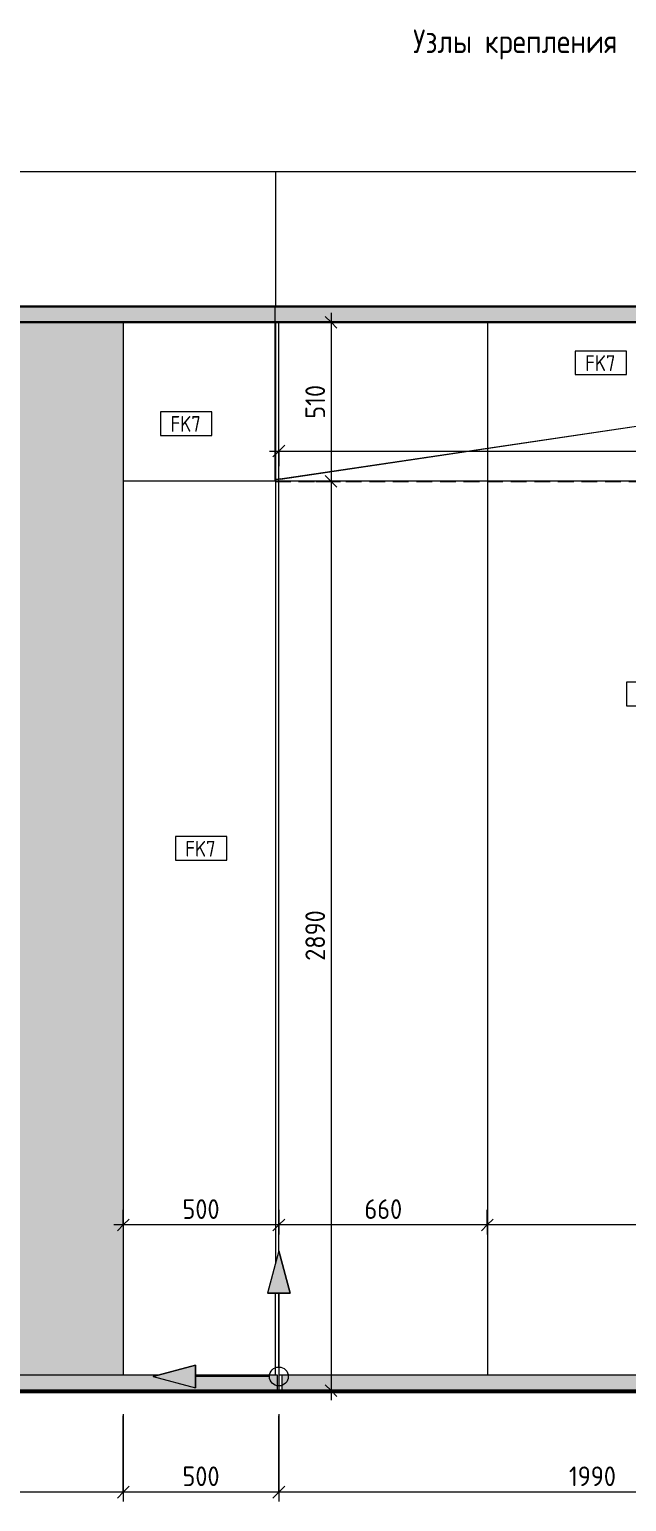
# Model space of a CAD drawing. Header units: millimetres. Extents: x 36646 to 169412, y -1987 to 12080.
# Drawn here: x 110673 to 112573, y 3847 to 8532 of the extents above; entities that cross this region are included whole.
import ezdxf

# ---------------------------------------------------------------- set-up
doc = ezdxf.new("R2010")
doc.units = ezdxf.units.MM
doc.linetypes.add('ADSK_Штрих_ш2 п1', pattern=[75, 50, -25])
for name, color, linetype, lineweight in [('A-ANNO-DIMS', 7, 'Continuous', 9), ('A-ANNO-DIMS-25', 7, 'Continuous', 9), ('A-CLNG', 7, 'Continuous', 9), ('A-DETL', 7, 'Continuous', 9), ('A-DETL-1', 7, 'ADSK_Штрих_ш2 п1', 9), ('A-DETL-GENF', 7, 'Continuous', 9), ('A-FLOR', 7, 'Continuous', 9), ('A-GENM', 7, 'Continuous', 9), ('A-WALL-IDEN', 7, 'Continuous', 9), ('A-WALL-PATT', 7, 'Continuous', 9), ('G-ANNO-TEXT', 7, 'Continuous', 9), ('I-WALL', 7, 'Continuous', 9)]:
    doc.layers.add(name, color=color, linetype=linetype, lineweight=lineweight)
for name, color, linetype, lineweight, true_color in [('A-CLNG-1', 7, 'Continuous', 9, 0x787878), ('A-CLNG-FNSH-1', 7, 'Continuous', 30, 0x3c3c3c), ('A-FLOR-FNSH-1', 7, 'Continuous', 30, 0x3c3c3c)]:
    doc.layers.add(name, color=color, linetype=linetype, lineweight=lineweight, true_color=true_color)
doc.styles.add('GOST Common_2', font='GOST_Common.ttf', dxfattribs={"width": 0.9, "height": 50})
doc.styles.add('GOST Common_3', font='GOST_Common.ttf', dxfattribs={"width": 0.9, "height": 75})
doc.styles.add('ISOCPEUR_1', font='isocpeur.ttf', dxfattribs={"width": 0.9, "height": 62.5})
doc.dimstyles.new('ISO-2_5_0_9К_БОЛЬШОЙ_2', dxfattribs={"dimscale": 304.8, "dimtxt": 62.248823, "dimasz": 0.123031, "dimexe": 0.098425, "dimexo": 0.246063, "dimgap": 0, "dimtad": 1, "dimdec": 0, "dimrnd": 10, "dimzin": 0, "dimdsep": 46, "dimtxsty": 'ISOCPEUR_1', "dimblk1": 'OBLIQUE', "dimblk2": 'OBLIQUE', "dimsah": 1, "dimcen": 0.09, "dimdle": 0.098425, "dimazin": 0, "dimtfac": 1, "dimtdec": 4, "dimtix": 1, "dimtmove": 0, "dimatfit": 3, "dimfxl": 1, "dimtvp": 1, "dimtolj": 1, "dimtzin": 0, "dimarcsym": 2})

# ---------------------------------------------------------------- blocks, each defined once
blk = doc.blocks.new('Плинтус - Плинтус темный _ст_школа_-32862119-Развертка 2_30-2')
at = {"layer": 'A-GENM'}
for p, q in [((66791, 4250), (66800.5, 4250)), ((66800.5, 4250), (66800.5, 4200))]:
    blk.add_line(p, q, dxfattribs=at)
blk = doc.blocks.new('Плинтус - Плинтус темный _ст_школа_-33363239-Развертка 2_30-2')
at = {"layer": 'A-GENM'}
blk.add_hatch(color=256, dxfattribs=at).paths.add_polyline_path([(66295.1, 4200), (66785.5, 4200), (66785.5, 4250), (66526.2, 4250), (66526.2, 4208.8), (66391, 4245), (66409.7, 4250), (61924, 4250), (61924, 4200), (66139, 4200)])
for p, q in [((61924, 4250), (66409.7, 4250)), ((66526.2, 4250), (66785.5, 4250)), ((66785.5, 4250), (66785.5, 4200))]:
    blk.add_line(p, q, dxfattribs=at)
blk = doc.blocks.new('Плинтус - Плинтус темный _ст_школа_-33363617-Развертка 2_30-2')
at = {"layer": 'A-GENM'}
blk.add_hatch(color=256, dxfattribs=at).paths.add_polyline_path([(68734.9, 4200), (68752.7, 4200), (68752.7, 4250), (68489.2, 4250), (68489.2, 4209), (68354, 4245.3), (68371.7, 4250), (66800.5, 4250), (66800.5, 4200), (68645, 4200)])
for p, q in [((66800.5, 4250), (68371.7, 4250)), ((68489.2, 4250), (68752.7, 4250)), ((68752.7, 4250), (68752.7, 4200))]:
    blk.add_line(p, q, dxfattribs=at)
blk = doc.blocks.new('Начало раскладки_красным - Начало раскладки_красным-26113037-Развертка 2_30-2')
at = {"layer": 'A-DETL-GENF'}
for points in [[(68754, 4510), (68790.2, 4510), (68754, 4645.3), (68717.8, 4510)], [(68489.2, 4209), (68489.2, 4281.5), (68354, 4245.3), (68445, 4220.9)]]:
    blk.add_hatch(color=256, dxfattribs=at).paths.add_polyline_path(points)
for p, q in [((68754, 4645.3), (68717.8, 4510)), ((68754, 4645.3), (68717.8, 4510)), ((68790.2, 4510), (68754, 4645.3)), ((68754, 4645.3), (68790.2, 4510)), ((68717.8, 4510), (68790.2, 4510)), ((68790.2, 4510), (68717.8, 4510)), ((68754, 4275.3), (68754, 4510)), ((68489.2, 4281.5), (68354, 4245.3)), ((68354, 4245.3), (68489.2, 4281.5)), ((68489.2, 4209), (68489.2, 4281.5)), ((68489.2, 4281.5), (68489.2, 4209)), ((68354, 4245.3), (68489.2, 4209)), ((68354, 4245.3), (68489.2, 4209)), ((68724, 4245.3), (68489.2, 4245.3))]:
    blk.add_line(p, q, dxfattribs=at)
blk.add_circle((68754, 4245.3), 30, dxfattribs=at)
blk = doc.blocks.new('DIMBLOCK29-Развертка 2_30-2')
at = {"layer": 'A-ANNO-DIMS-25'}
for p, q in [((111466.8, 4125), (111466.8, 3846.9)), ((113459.8, 4125), (113459.8, 3846.9)), ((111466.8, 3876.9), (111466.8, 4120)), ((113459.8, 3876.9), (113459.8, 4120)), ((113459.8, 3876.9), (111466.8, 3876.9))]:
    blk.add_line(p, q, dxfattribs=at)
at = {"layer": 'A-ANNO-DIMS-25', "lineweight": 20}
for p, q in [((111466.8, 3876.9), (111485.6, 3895.7)), ((113459.8, 3876.9), (113478.6, 3895.7)), ((111466.8, 3876.9), (111448.1, 3858.2)), ((113459.8, 3876.9), (113441.1, 3858.2))]:
    blk.add_line(p, q, dxfattribs=at)
at = {"layer": 'A-ANNO-DIMS-25', "color": 0, "insert": (112389.7, 3958.6), "char_height": 62.5, "width": 176.691, "attachment_point": 1, "line_spacing_factor": 1.149209, "style": 'ISOCPEUR_1'}
blk.add_mtext('1990', dxfattribs=at)
blk = doc.blocks.new('_Oblique')
at = {"color": 0, "linetype": 'ByBlock', "lineweight": -2}
blk.add_line((-0.5, -0.5), (0.5, 0.5), dxfattribs=at)
blk = doc.blocks.new('DIMBLOCK30-Развертка 2_30-2')
at = {"layer": 'A-ANNO-DIMS-25'}
for p, q in [((110971.8, 4125), (110971.8, 3846.9)), ((111466.8, 4125), (111466.8, 3846.9)), ((110971.8, 3876.9), (110971.8, 4120)), ((111466.8, 3876.9), (111466.8, 4120)), ((111466.8, 3876.9), (110971.8, 3876.9))]:
    blk.add_line(p, q, dxfattribs=at)
at = {"layer": 'A-ANNO-DIMS-25', "lineweight": 20}
for p, q in [((110971.8, 3876.9), (110990.6, 3895.7)), ((111466.8, 3876.9), (111485.6, 3895.7)), ((110971.8, 3876.9), (110953.1, 3858.2)), ((111466.8, 3876.9), (111448.1, 3858.2))]:
    blk.add_line(p, q, dxfattribs=at)
at = {"layer": 'A-ANNO-DIMS-25', "color": 0, "insert": (111160.1, 3958.6), "char_height": 62.5, "width": 142.215, "attachment_point": 1, "line_spacing_factor": 1.149209, "style": 'ISOCPEUR_1'}
blk.add_mtext('500', dxfattribs=at)
blk = doc.blocks.new('DIMBLOCK31-Развертка 2_30-2')
at = {"layer": 'A-ANNO-DIMS-25'}
for p, q in [((106056.3, 4125), (106056.3, 3846.9)), ((110971.8, 4125), (110971.8, 3846.9)), ((106056.3, 3876.9), (106056.3, 4120)), ((110971.8, 3876.9), (110971.8, 4120)), ((110971.8, 3876.9), (106056.3, 3876.9))]:
    blk.add_line(p, q, dxfattribs=at)
at = {"layer": 'A-ANNO-DIMS-25', "lineweight": 20}
for p, q in [((106056.3, 3876.9), (106075.1, 3895.7)), ((110971.8, 3876.9), (110990.6, 3895.7)), ((106056.3, 3876.9), (106037.6, 3858.2)), ((110971.8, 3876.9), (110953.1, 3858.2))]:
    blk.add_line(p, q, dxfattribs=at)
at = {"layer": 'A-ANNO-DIMS-25', "color": 0, "insert": (108432.1, 3958.6), "char_height": 62.5, "width": 196.802, "attachment_point": 1, "line_spacing_factor": 1.149209, "style": 'ISOCPEUR_1'}
blk.add_mtext('4920', dxfattribs=at)
blk = doc.blocks.new('М_стена_0001 - Типоразмер_без рамки-25382661-Развертка 2_30-2')
at = {"layer": 'A-WALL-IDEN'}
for p, q in [((39094.2, 7229.2), (38930.9, 7229.2)), ((38930.9, 7229.2), (38930.9, 7154.2)), ((39094.2, 7154.2), (39094.2, 7229.2)), ((38930.9, 7154.2), (39094.2, 7154.2))]:
    blk.add_line(p, q, dxfattribs=at)
blk = doc.blocks.new('DIMBLOCK56-Развертка 2_30-2')
at = {"layer": 'A-ANNO-DIMS-25'}
for p, q in [((113429.8, 6245), (113429.8, 4697.3)), ((113429.8, 4727.3), (113429.8, 6245)), ((112129.8, 4775.7), (112129.8, 4697.3)), ((112129.8, 4727.3), (112129.8, 4775.7)), ((113429.8, 4727.3), (112129.8, 4727.3))]:
    blk.add_line(p, q, dxfattribs=at)
at = {"layer": 'A-ANNO-DIMS-25', "lineweight": 20}
for p, q in [((112129.8, 4727.3), (112148.6, 4746)), ((113429.8, 4727.3), (113448.6, 4746)), ((112129.8, 4727.3), (112111.1, 4708.5)), ((113429.8, 4727.3), (113411.1, 4708.5))]:
    blk.add_line(p, q, dxfattribs=at)
at = {"layer": 'A-ANNO-DIMS-25', "color": 0, "insert": (112706.2, 4808.9), "char_height": 62.5, "width": 176.691, "attachment_point": 1, "line_spacing_factor": 1.149209, "style": 'ISOCPEUR_1'}
blk.add_mtext('1300', dxfattribs=at)
blk = doc.blocks.new('DIMBLOCK57-Развертка 2_30-2')
at = {"layer": 'A-ANNO-DIMS-25'}
for p, q in [((111466.8, 4775.7), (111466.8, 4697.3)), ((111466.8, 4727.3), (111466.8, 4775.7)), ((112129.8, 4775.7), (112129.8, 4697.3)), ((112129.8, 4727.3), (112129.8, 4775.7)), ((112129.8, 4727.3), (111466.8, 4727.3))]:
    blk.add_line(p, q, dxfattribs=at)
at = {"layer": 'A-ANNO-DIMS-25', "lineweight": 20}
for p, q in [((111466.8, 4727.3), (111485.6, 4746)), ((112129.8, 4727.3), (112148.6, 4746)), ((111466.8, 4727.3), (111448.1, 4708.5)), ((112129.8, 4727.3), (112111.1, 4708.5))]:
    blk.add_line(p, q, dxfattribs=at)
at = {"layer": 'A-ANNO-DIMS-25', "color": 0, "insert": (111739.1, 4808.9), "char_height": 62.5, "width": 142.215, "attachment_point": 1, "line_spacing_factor": 1.149209, "style": 'ISOCPEUR_1'}
blk.add_mtext('660', dxfattribs=at)
blk = doc.blocks.new('DIMBLOCK58-Развертка 2_30-2')
at = {"layer": 'A-ANNO-DIMS-25'}
for p, q in [((110971.8, 4775.7), (110971.8, 4697.3)), ((110971.8, 4727.3), (110971.8, 4775.7)), ((111466.8, 4775.7), (111466.8, 4697.3)), ((111466.8, 4727.3), (111466.8, 4775.7)), ((111466.8, 4727.3), (110941.8, 4727.3))]:
    blk.add_line(p, q, dxfattribs=at)
at = {"layer": 'A-ANNO-DIMS-25', "lineweight": 20}
for p, q in [((110971.8, 4727.3), (110990.6, 4746)), ((111466.8, 4727.3), (111485.6, 4746)), ((110971.8, 4727.3), (110953.1, 4708.5)), ((111466.8, 4727.3), (111448.1, 4708.5))]:
    blk.add_line(p, q, dxfattribs=at)
at = {"layer": 'A-ANNO-DIMS-25', "color": 0, "insert": (111160.1, 4808.9), "char_height": 62.5, "width": 142.215, "attachment_point": 1, "line_spacing_factor": 1.149209, "style": 'ISOCPEUR_1'}
blk.add_mtext('500', dxfattribs=at)
blk = doc.blocks.new('DIMBLOCK59-Развертка 2_30-2')
at = {"layer": 'A-ANNO-DIMS-25'}
for p, q in [((111584.5, 7600), (111663, 7600)), ((111633, 7600), (111584.5, 7600)), ((111633, 7630), (111633, 7093.8)), ((111584.5, 7093.8), (111663, 7093.8)), ((111633, 7093.8), (111584.5, 7093.8))]:
    blk.add_line(p, q, dxfattribs=at)
at = {"layer": 'A-ANNO-DIMS-25', "lineweight": 20}
for p, q in [((111633, 7600), (111614.2, 7618.8)), ((111633, 7600), (111651.7, 7581.2)), ((111633, 7093.8), (111614.2, 7112.6)), ((111633, 7093.8), (111651.7, 7075.1))]:
    blk.add_line(p, q, dxfattribs=at)
at = {"layer": 'A-ANNO-DIMS-25', "color": 0, "insert": (111551.3, 7293), "char_height": 62.5, "width": 129.286, "attachment_point": 1, "rotation": 90, "line_spacing_factor": 1.149209, "style": 'ISOCPEUR_1'}
blk.add_mtext('510', dxfattribs=at)
blk = doc.blocks.new('DIMBLOCK60-Развертка 2_30-2')
at = {"layer": 'A-ANNO-DIMS-25'}
for p, q in [((111584.5, 7093.8), (111663, 7093.8)), ((111633, 7093.8), (111584.5, 7093.8)), ((111633, 7093.8), (111633, 4170)), ((111584.5, 4200), (111663, 4200)), ((111633, 4200), (111584.5, 4200))]:
    blk.add_line(p, q, dxfattribs=at)
at = {"layer": 'A-ANNO-DIMS-25', "lineweight": 20}
for p, q in [((111633, 7093.8), (111614.2, 7112.6)), ((111633, 7093.8), (111651.7, 7075.1)), ((111633, 4200), (111614.2, 4218.7)), ((111633, 4200), (111651.7, 4181.2))]:
    blk.add_line(p, q, dxfattribs=at)
at = {"layer": 'A-ANNO-DIMS-25', "color": 0, "insert": (111551.3, 5567.9), "char_height": 62.5, "width": 189.619, "attachment_point": 1, "rotation": 90, "line_spacing_factor": 1.149209, "style": 'ISOCPEUR_1'}
blk.add_mtext('2890', dxfattribs=at)
blk = doc.blocks.new('DIMBLOCK61-Развертка 2_30-2')
at = {"layer": 'A-ANNO-DIMS-25'}
for p, q in [((114828.6, 7523.2), (114828.6, 7160.4)), ((114828.6, 7190.4), (114828.6, 7523.2)), ((111466.8, 7141.9), (111466.8, 7220.4)), ((111436.8, 7190.4), (114828.6, 7190.4)), ((111466.8, 7190.4), (111466.8, 7141.9))]:
    blk.add_line(p, q, dxfattribs=at)
at = {"layer": 'A-ANNO-DIMS-25', "lineweight": 20}
for p, q in [((111466.8, 7190.4), (111448.1, 7171.7)), ((111466.8, 7190.4), (111485.6, 7209.2)), ((114828.6, 7190.4), (114809.8, 7171.7)), ((114828.6, 7190.4), (114847.3, 7209.2))]:
    blk.add_line(p, q, dxfattribs=at)
at = {"layer": 'A-ANNO-DIMS-25', "color": 0, "insert": (113093.8, 7272.1), "char_height": 62.5, "width": 129.286, "attachment_point": 1, "line_spacing_factor": 1.149209, "style": 'ISOCPEUR_1'}
blk.add_mtext('1/2', dxfattribs=at)

msp = doc.modelspace()

# ---------------------------------------------------------------- hatches: boundary and pattern name
at = {"layer": 'A-CLNG'}
msp.add_hatch(color=256, dxfattribs=at).paths.add_polyline_path([(111471.8155, 7100), (114347.5162, 7528.5694), (111471.8155, 7101.5551)])
at = {"layer": 'A-CLNG-1'}
msp.add_hatch(color=256, dxfattribs=at).paths.add_polyline_path([(111544.9671, 7600), (120134.8155, 7600), (120134.8155, 7650), (83436.8154, 7650), (83436.8154, 7600), (111435.8155, 7600)])
at = {"layer": 'A-WALL-PATT'}
msp.add_hatch(color=256, dxfattribs=at).paths.add_polyline_path([(108674.6404, 4250), (110971.8155, 4250), (110971.8155, 7600), (106614.8155, 7600), (106614.8155, 4250), (107526.5098, 4250)])
h = msp.add_hatch(dxfattribs=at)
h.set_pattern_fill('FP_22', color=256, style=0, pattern_type=2)
h.set_pattern_definition([(0, (111466.8, 4043.8), (0, 3050), []), (90, (111466.8, 4043.8), (-1300, 8e-14), [])])
h.paths.add_polyline_path([(111466.8155, 4200), (111466.8155, 4509.7704), (111430.5809, 4509.7704), (111466.8155, 4645), (111466.8155, 7600), (110971.8155, 7600), (110971.8155, 4250), (111085.4758, 4250), (111202.0451, 4281.2347), (111202.0451, 4250), (111461.3155, 4250), (111461.3155, 4200)])
h = msp.add_hatch(dxfattribs=at)
h.set_pattern_fill('FP_24', color=256, style=0, pattern_type=2)
h.set_pattern_definition([(0, (118629.8, 202.7), (0, 3050), []), (90, (118629.8, 202.7), (-1300, 8e-14), [])])
h.paths.add_polyline_path([(111466.8155, 7100.8167), (114828.5655, 7600), (111466.8155, 7600), (111466.8155, 7108.7732)])
h = msp.add_hatch(dxfattribs=at)
h.set_pattern_fill('FP_21', color=256, style=0, pattern_type=2)
h.set_pattern_definition([(0, (118629.8, 993.8), (0, 3050), []), (90, (118629.8, 993.8), (-1300, 8e-14), [])])
h.paths.add_polyline_path([(113428.5502, 4200), (113429.8155, 4200), (113429.8155, 4510.0316), (113393.5809, 4510.0316), (113429.8155, 4645.2612), (113429.8155, 6320), (114909.8155, 6320), (114909.8155, 7586.2062), (114828.5655, 7598.1878), (114828.5655, 7598.7041), (113149.3155, 7350), (111471.8155, 7100), (111471.8155, 7101.5551), (111466.8155, 7100.8146), (111466.8155, 4645), (111503.0502, 4509.7704), (111466.8155, 4509.7704), (111466.8155, 4250), (113047.501, 4250), (113165.0451, 4281.4959), (113165.0451, 4250), (113428.5502, 4250)])

# ---------------------------------------------------------------- linework, layer by layer
at = {"layer": 'A-CLNG'}
for p, q in [((114347.5162, 7528.5694), (111471.8155, 7100)), ((111471.8155, 7100), (111471.8155, 7101.5591))]:
    msp.add_line(p, q, dxfattribs=at)
at = {"layer": 'A-CLNG-FNSH-1'}
for p, q in [((120134.8155, 7650), (83436.8154, 7650)), ((83436.8154, 7600), (120134.8155, 7600))]:
    msp.add_line(p, q, dxfattribs=at)
at = {"layer": 'A-DETL'}
msp.add_line((111454.8155, 7093.8077), (111454.8155, 7653.8077), dxfattribs=at)
at = {"layer": 'A-DETL-1'}
msp.add_line((111454.8155, 7093.8077), (118184.8155, 7093.8077), dxfattribs=at)
at = {"layer": 'A-FLOR'}
msp.add_line((83415.8154, 8080), (120155.9471, 8080), dxfattribs=at)
at = {"layer": 'A-FLOR-FNSH-1'}
for p, q in [((120155.8155, 4200), (83415.7657, 4200)), ((83415.7657, 4195), (120155.9471, 4195))]:
    msp.add_line(p, q, dxfattribs=at)
at = {"layer": 'I-WALL'}
for p, q in [((111455.8155, 8080), (111455.8155, 7650)), ((110971.8155, 7600), (110971.8155, 4250)), ((111455.8155, 7600), (111455.8155, 4603.9474)), ((111455.8155, 7099.1833), (114828.5655, 7600)), ((111466.8155, 4645), (111466.8155, 7600)), ((111455.8155, 7100.8404), (111466.8155, 7100.8404)), ((111471.8155, 7101.5551), (111466.8155, 7100.8146)), ((111455.8155, 4250), (111455.8155, 4509.7704)), ((111466.8155, 4509.7704), (111466.8155, 4200))]:
    msp.add_line(p, q, dxfattribs=at)

# ---------------------------------------------------------------- block references
at = {"layer": 'A-DETL-GENF'}
msp.add_blockref('Начало раскладки_красным - Начало раскладки_красным-26113037-Развертка 2_30-2', (42712.8155, -0.2612), dxfattribs=at)
at = {"layer": 'A-GENM'}
for name in ['Плинтус - Плинтус темный _ст_школа_-33363239-Развертка 2_30-2', 'Плинтус - Плинтус темный _ст_школа_-32862119-Развертка 2_30-2', 'Плинтус - Плинтус темный _ст_школа_-33363617-Развертка 2_30-2']:
    msp.add_blockref(name, (44675.8155, 0), dxfattribs=at)
at = {"layer": 'A-WALL-IDEN'}
for p in [(73478.8995, 279.4199), (72159.5797, 86), (73642.1807, -774.8504), (72206.6046, -1266.1214)]:
    msp.add_blockref('М_стена_0001 - Типоразмер_без рамки-25382661-Развертка 2_30-2', p, dxfattribs=at)

# ---------------------------------------------------------------- texts
at = {"layer": 'A-WALL-IDEN', "char_height": 50, "width": 124.461984, "attachment_point": 1, "style": 'GOST Common_2'}
for insert in [(112441.3756, 7495.0481), (111122.0558, 7301.6282), (111169.0806, 5949.5068)]:
    msp.add_mtext('FK7', dxfattribs=dict(at, insert=insert))
at = {"layer": 'G-ANNO-TEXT', "char_height": 75, "attachment_point": 1, "style": 'GOST Common_3'}
for s, insert, width in [('Узлы', (111894.0096, 8531.8607), 247.120172), ('\\fGOST Common|b0|i0|c204|p34|;\\W.9; ', (112097.9041, 8531.8607), 28.86075), ('\\fGOST Common|b0|i0|c204|p34|;\\W.9; ', (112553.3182, 8531.8607), 28.86075), ('крепления', (112121.7166, 8531.8607), 523.101094)]:
    msp.add_mtext(s, dxfattribs=dict(at, insert=insert, width=width))

# ---------------------------------------------------------------- dimensions: what is measured, and where the dimension line sits
at = {"layer": 'A-ANNO-DIMS'}
dim = msp.add_linear_dim(base=(114828.5655, 7190.4281), p1=(111466.8155, 7216.9446), p2=(114828.5655, 7598.1878), text='1/2', dimstyle='ISO-2_5_0_9К_БОЛЬШОЙ_2', override={"dimpost": '<>', "dimfxl": 3383.298612}, dxfattribs=at)
dim.commit()
dim.dimension.update_dxf_attribs({"geometry": 'DIMBLOCK61-Развертка 2_30-2', "text_midpoint": (113147.6905, 7221.6781)})
for base, p1, p2, override, picture, middle in [((111632.9702, 7093.8077), (111659.4867, 7600), (111659.4867, 7093.8077), {"dimpost": '<>', "dimfxl": 506.19225}, 'DIMBLOCK59-Развертка 2_30-2', (111601.7202, 7346.9039)), ((111632.9702, 4200), (111659.4867, 7093.8077), (111659.4867, 4200), {"dimpost": '<>', "dimfxl": 2893.80775}, 'DIMBLOCK60-Развертка 2_30-2', (111601.7202, 5646.9039))]:
    dim = msp.add_linear_dim(base=base, p1=p1, p2=p2, angle=90, dimstyle='ISO-2_5_0_9К_БОЛЬШОЙ_2', override=override, dxfattribs=at)
    dim.commit()
    dim.dimension.update_dxf_attribs({"geometry": picture, "text_midpoint": middle})
for base, p1, p2, override, picture, middle in [((112129.8155, 4727.2598), (113429.8155, 6320), (112129.8155, 4700.7433), {"dimpost": '<>', "dimfxl": 2076.533689}, 'DIMBLOCK56-Развертка 2_30-2', (112779.8155, 4758.5098)), ((110971.8155, 4727.2598), (111466.8155, 4700.7433), (110971.8155, 4700.7433), {"dimpost": '<>', "dimfxl": 495}, 'DIMBLOCK58-Развертка 2_30-2', (111219.3155, 4758.5098)), ((111466.8155, 4727.2598), (112129.8155, 4700.7433), (111466.8155, 4700.7433), {"dimpost": '<>', "dimfxl": 663.000001}, 'DIMBLOCK57-Развертка 2_30-2', (111798.3155, 4758.5098)), ((106056.3155306923, 3876.9152614705), (110971.8155306923, 4200), (106056.3155306923, 4200), {"dimpost": '<>', "dimfxl": 4915.5}, 'DIMBLOCK31-Развертка 2_30-2', (108514.0655306923, 3908.1652614705)), ((110971.8155, 3876.9153), (111466.8155, 4200), (110971.8155, 4200), {"dimpost": '<>', "dimfxl": 495}, 'DIMBLOCK30-Развертка 2_30-2', (111219.3155, 3908.1653)), ((111466.8155, 3876.9153), (113459.8155, 4200), (111466.8155, 4200), {"dimpost": '<>', "dimfxl": 1993.000001}, 'DIMBLOCK29-Развертка 2_30-2', (112463.3155, 3908.1653))]:
    dim = msp.add_linear_dim(base=base, p1=p1, p2=p2, dimstyle='ISO-2_5_0_9К_БОЛЬШОЙ_2', override=override, dxfattribs=at)
    dim.commit()
    dim.dimension.update_dxf_attribs({"geometry": picture, "text_midpoint": middle})

doc.saveas('drawing.dxf')
